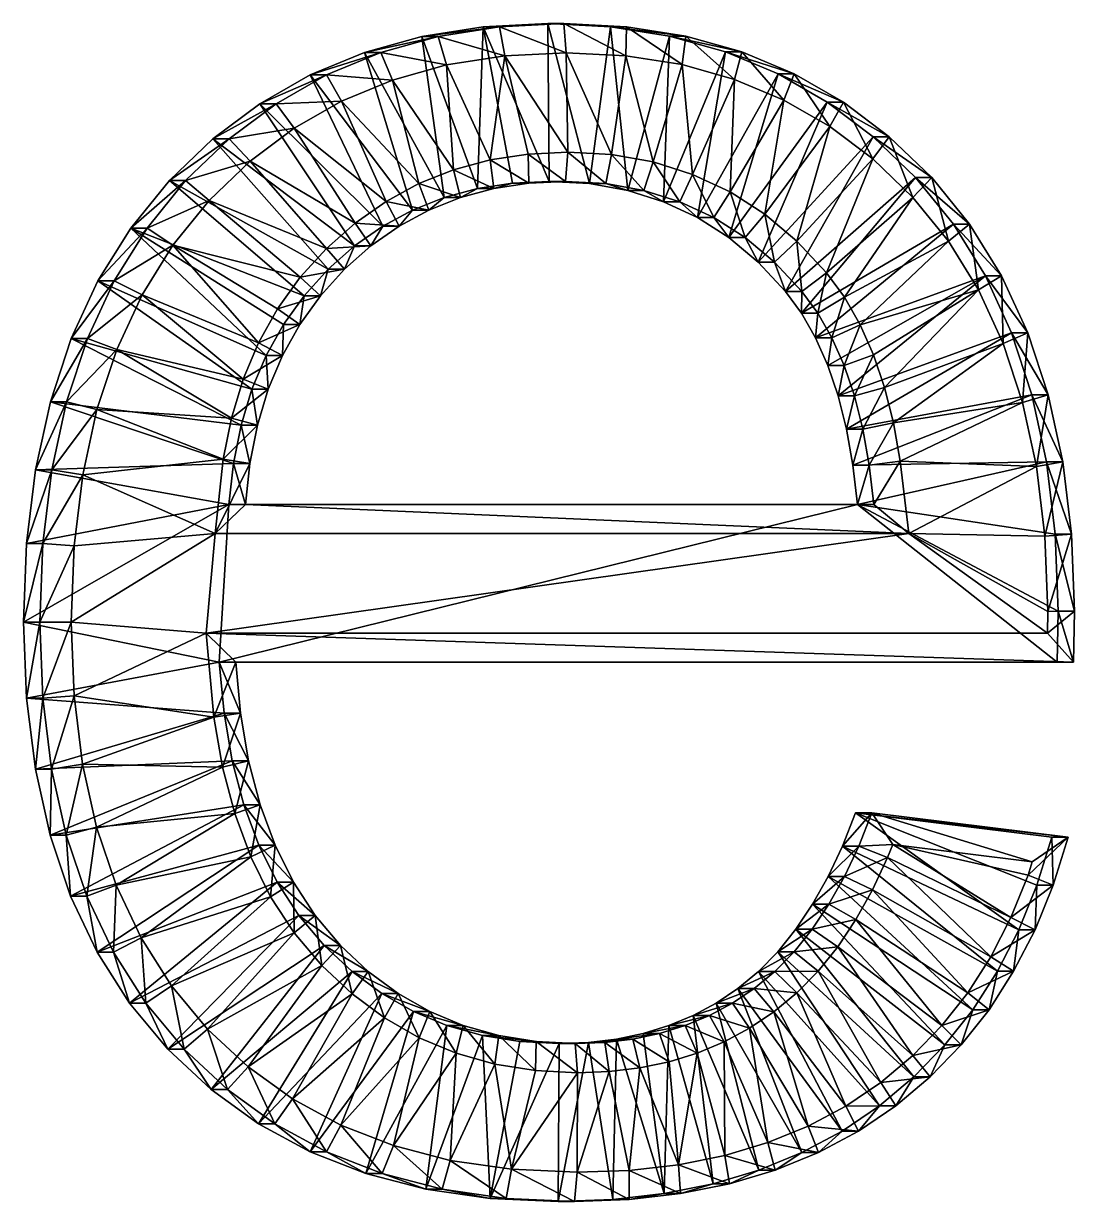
# Model space of a CAD drawing. Header units: metres. Extents: x -136 to 55, y -57 to 41.
# Drawn here: x -74.89 to -65.44, y -12.21 to -1.62 of the extents above; entities that cross this region are included whole.
import ezdxf

# ---------------------------------------------------------------- set-up
doc = ezdxf.new("R2010")
doc.units = ezdxf.units.M
doc.layers.get('0').update_dxf_attribs({"true_color": 0x57e057})

msp = doc.modelspace()

# ---------------------------------------------------------------- meshes
at = {"color": 74, "true_color": 0x58b11a}
mesh = msp.add_polyface(dxfattribs=at)
corners = [(-70.18, -1.616, -0.006), (-70.762, -1.645, 0.05), (-70.034, -1.616, 1.515), (-70.615, -1.645, 1.571), (-71.311, -1.732, 0.103), (-71.165, -1.732, 1.624), (-71.829, -1.876, 0.153), (-71.395, -3.294, 0.111), (-71.249, -3.294, 1.632), (-71.517, -3.439, 1.658), (-71.112, -3.181, 0.084), (-70.965, -3.181, 1.605), (-70.812, -3.1, 0.055), (-70.666, -3.1, 1.576), (-70.498, -3.052, 0.025), (-70.351, -3.052, 1.546), (-70.168, -3.036, -0.007), (-70.021, -3.036, 1.514), (-70.034, -1.616, 1.515), (-70.615, -1.645, 1.571), (-71.165, -1.732, 1.624), (-71.682, -1.876, 1.674), (-71.517, -3.439, 1.658), (-71.249, -3.294, 1.632), (-70.965, -3.181, 1.605), (-70.666, -3.1, 1.576), (-70.351, -3.052, 1.546), (-70.021, -3.036, 1.514), (-70.013, -1.879, 1.733), (-70.567, -1.906, 1.786), (-71.089, -1.988, 1.836), (-71.682, -1.876, 1.674), (-71.338, -3.056, 1.86), (-71.633, -3.215, 1.889), (-71.026, -2.932, 1.83), (-70.699, -2.843, 1.799), (-70.357, -2.791, 1.766), (-70, -2.773, 1.732), (-71.577, -2.124, 1.883), (-69.805, -3.056, -0.042)]
mesh.append_faces([[corners[k] for k in face] for face in [(16, 0, 39), (14, 1, 16), (12, 1, 14), (10, 4, 12), (7, 6, 10)]], dxfattribs={"vtx0": -1, "vtx1": -1, "color": 74})
mesh.append_faces([[corners[k] for k in face] for face in [(37, 28, 29), (35, 29, 30), (34, 30, 38), (16, 1, 0), (12, 4, 1), (10, 6, 4)]], dxfattribs={"vtx0": -1, "vtx2": -1, "color": 74})
mesh.append_faces([[corners[k] for k in face] for face in [(0, 1, 2), (1, 4, 3), (4, 6, 5), (7, 10, 8), (10, 12, 11), (12, 14, 13), (14, 16, 15), (2, 3, 18), (3, 5, 19), (5, 21, 20), (9, 8, 22), (8, 11, 23), (11, 13, 24), (13, 15, 25), (15, 17, 26), (18, 19, 28), (19, 20, 29), (20, 31, 30), (23, 24, 32), (24, 25, 34), (25, 26, 35), (26, 27, 36)]], dxfattribs={"vtx1": -1, "color": 74})
mesh.append_faces([[corners[k] for k in face] for face in [(36, 37, 29), (35, 36, 29), (34, 35, 30), (32, 34, 38)]], dxfattribs={"vtx1": -1, "vtx2": -1, "color": 74})
mesh.append_faces([[corners[k] for k in face] for face in [(1, 3, 2), (4, 5, 3), (7, 8, 9), (10, 11, 8), (12, 13, 11), (14, 15, 13), (16, 17, 15), (3, 19, 18), (5, 20, 19), (8, 23, 22), (11, 24, 23), (13, 25, 24), (15, 26, 25), (17, 27, 26), (19, 29, 28), (20, 30, 29), (23, 32, 33), (24, 34, 32), (25, 35, 34), (26, 36, 35), (27, 37, 36)]], dxfattribs={"vtx2": -1, "color": 74})
mesh = msp.add_polyface(dxfattribs=at)
corners = [(-68.581, -1.871, -0.16), (-69.084, -1.73, -0.111), (-68.435, -1.871, 1.362), (-68.938, -1.73, 1.41), (-69.617, -1.645, -0.06), (-69.471, -1.645, 1.461), (-70.18, -1.616, -0.006), (-70.034, -1.616, 1.515), (-70.168, -3.036, -0.007), (-69.805, -3.056, -0.042), (-70.021, -3.036, 1.514), (-69.658, -3.056, 1.479), (-69.461, -3.117, -0.075), (-69.315, -3.117, 1.446), (-69.138, -3.218, -0.106), (-68.992, -3.218, 1.415), (-68.834, -3.359, -0.136), (-68.688, -3.359, 1.386), (-68.551, -3.541, -0.163), (-68.404, -3.541, 1.359), (-68.435, -1.871, 1.362), (-68.938, -1.73, 1.41), (-69.471, -1.645, 1.461), (-70.034, -1.616, 1.515), (-70.021, -3.036, 1.514), (-69.658, -3.056, 1.479), (-69.315, -3.117, 1.446), (-68.992, -3.218, 1.415), (-68.688, -3.359, 1.386), (-68.5, -2.119, 1.587), (-68.972, -1.986, 1.633), (-69.477, -1.906, 1.681), (-70.013, -1.879, 1.733), (-70, -2.773, 1.732), (-69.607, -2.795, 1.694), (-69.233, -2.861, 1.658), (-68.877, -2.973, 1.623), (-68.541, -3.129, 1.591)]
mesh.append_faces([[corners[k] for k in face] for face in [(14, 0, 16), (12, 1, 14), (9, 4, 12)]], dxfattribs={"vtx0": -1, "vtx1": -1, "color": 74})
mesh.append_faces([[corners[k] for k in face] for face in [(36, 29, 30), (35, 30, 31), (34, 31, 32), (14, 1, 0), (12, 4, 1), (9, 6, 4)]], dxfattribs={"vtx0": -1, "vtx2": -1, "color": 74})
mesh.append_faces([[corners[k] for k in face] for face in [(0, 1, 2), (1, 4, 3), (4, 6, 5), (8, 9, 10), (9, 12, 11), (12, 14, 13), (14, 16, 15), (16, 18, 17), (2, 3, 20), (3, 5, 21), (5, 7, 22), (10, 11, 24), (11, 13, 25), (13, 15, 26), (15, 17, 27), (17, 19, 28), (20, 21, 29), (21, 22, 30), (22, 23, 31), (24, 25, 33), (25, 26, 34), (26, 27, 35), (27, 28, 36)]], dxfattribs={"vtx1": -1, "color": 74})
mesh.append_faces([[corners[k] for k in face] for face in [(36, 37, 29), (35, 36, 30), (34, 35, 31), (33, 34, 32)]], dxfattribs={"vtx1": -1, "vtx2": -1, "color": 74})
mesh.append_faces([[corners[k] for k in face] for face in [(1, 3, 2), (4, 5, 3), (6, 7, 5), (9, 11, 10), (12, 13, 11), (14, 15, 13), (16, 17, 15), (18, 19, 17), (3, 21, 20), (5, 22, 21), (7, 23, 22), (11, 25, 24), (13, 26, 25), (15, 27, 26), (17, 28, 27), (21, 30, 29), (22, 31, 30), (23, 32, 31), (25, 34, 33), (26, 35, 34), (27, 36, 35), (28, 37, 36)]], dxfattribs={"vtx2": -1, "color": 74})
mesh = msp.add_polyface(dxfattribs=at)
corners = [(-71.829, -1.876, 0.153), (-71.682, -1.876, 1.674), (-71.165, -1.732, 1.624), (-72.315, -2.078, 0.2), (-72.168, -2.078, 1.721), (-72.769, -2.337, 0.243), (-72.623, -2.337, 1.765), (-73.191, -2.654, 0.284), (-73.045, -2.654, 1.805), (-73.582, -3.028, 0.322), (-73.436, -3.028, 1.843), (-73.93, -3.455, 0.355), (-73.783, -3.455, 1.877), (-71.917, -3.616, 0.161), (-71.664, -3.439, 0.137), (-71.77, -3.616, 1.683), (-71.517, -3.439, 1.658), (-71.395, -3.294, 0.111), (-71.682, -1.876, 1.674), (-71.165, -1.732, 1.624), (-72.168, -2.078, 1.721), (-72.623, -2.337, 1.765), (-73.045, -2.654, 1.805), (-73.436, -3.028, 1.843), (-73.783, -3.455, 1.877), (-71.77, -3.616, 1.683), (-71.517, -3.439, 1.658), (-71.577, -2.124, 1.883), (-71.089, -1.988, 1.836), (-72.033, -2.313, 1.927), (-72.459, -2.557, 1.968), (-72.855, -2.854, 2.007), (-73.223, -3.207, 2.042), (-73.55, -3.608, 2.073), (-71.911, -3.41, 1.916), (-72.17, -3.639, 1.941), (-71.633, -3.215, 1.889), (-71.249, -3.294, 1.632), (-71.338, -3.056, 1.86), (-72.405, -3.897, 1.963), (-72.155, -3.826, 0.184), (-72.37, -4.063, 0.205)]
mesh.append_faces([[corners[k] for k in face] for face in [(14, 3, 17), (13, 5, 14), (40, 7, 13)]], dxfattribs={"vtx0": -1, "vtx1": -1, "color": 74})
mesh.append_faces([[corners[k] for k in face] for face in [(38, 27, 29), (36, 29, 30), (34, 30, 31), (35, 31, 32), (39, 32, 33), (17, 3, 0), (14, 5, 3), (13, 7, 5), (40, 9, 7), (41, 11, 9)]], dxfattribs={"vtx0": -1, "vtx2": -1, "color": 74})
mesh.append_faces([[corners[k] for k in face] for face in [(0, 3, 1), (3, 5, 4), (5, 7, 6), (7, 9, 8), (9, 11, 10), (13, 14, 15), (14, 17, 16), (1, 4, 18), (4, 6, 20), (6, 8, 21), (8, 10, 22), (10, 12, 23), (15, 16, 25), (18, 20, 27), (20, 21, 29), (21, 22, 30), (22, 23, 31), (23, 24, 32), (25, 26, 34), (26, 37, 36)]], dxfattribs={"vtx1": -1, "color": 74})
mesh.append_faces([[corners[k] for k in face] for face in [(36, 38, 29), (34, 36, 30), (35, 34, 31)]], dxfattribs={"vtx1": -1, "vtx2": -1, "color": 74})
mesh.append_faces([[corners[k] for k in face] for face in [(0, 1, 2), (3, 4, 1), (5, 6, 4), (7, 8, 6), (9, 10, 8), (11, 12, 10), (14, 16, 15), (1, 18, 19), (4, 20, 18), (6, 21, 20), (8, 22, 21), (10, 23, 22), (12, 24, 23), (16, 26, 25), (18, 27, 28), (20, 29, 27), (21, 30, 29), (22, 31, 30), (23, 32, 31), (24, 33, 32), (25, 34, 35), (26, 36, 34)]], dxfattribs={"vtx2": -1, "color": 74})
mesh = msp.add_polyface(dxfattribs=at)
corners = [(-66.533, -3.421, -0.357), (-66.387, -3.421, 1.164), (-66.099, -3.886, 1.137), (-66.873, -3.002, -0.324), (-66.727, -3.002, 1.197), (-67.255, -2.634, -0.288), (-67.109, -2.634, 1.234), (-67.667, -2.323, -0.248), (-67.52, -2.323, 1.273), (-68.109, -2.069, -0.205), (-67.963, -2.069, 1.316), (-68.581, -1.871, -0.16), (-68.435, -1.871, 1.362), (-68.551, -3.541, -0.163), (-68.287, -3.763, -0.188), (-68.404, -3.541, 1.359), (-68.14, -3.763, 1.333), (-66.387, -3.421, 1.164), (-66.099, -3.886, 1.137), (-66.727, -3.002, 1.197), (-67.109, -2.634, 1.234), (-67.52, -2.323, 1.273), (-67.963, -2.069, 1.316), (-68.435, -1.871, 1.362), (-68.404, -3.541, 1.359), (-68.688, -3.359, 1.386), (-68.14, -3.763, 1.333), (-66.578, -3.574, 1.402), (-66.308, -4.011, 1.376), (-66.898, -3.18, 1.433), (-67.257, -2.834, 1.467), (-67.643, -2.543, 1.505), (-68.057, -2.304, 1.545), (-68.5, -2.119, 1.587), (-68.541, -3.129, 1.591), (-68.229, -3.329, 1.561), (-67.94, -3.573, 1.533), (-67.513, -4.077, 1.492), (-67.674, -3.858, 1.508), (-67.899, -4.221, -0.226), (-68.043, -4.026, -0.212), (-68.834, -3.359, -0.136)]
mesh.append_faces([[corners[k] for k in face] for face in [(14, 5, 40), (13, 7, 14), (41, 9, 13)]], dxfattribs={"vtx0": -1, "vtx1": -1, "color": 74})
mesh.append_faces([[corners[k] for k in face] for face in [(37, 27, 29), (38, 29, 30), (36, 30, 31), (35, 31, 32), (34, 32, 33), (39, 3, 0), (40, 5, 3), (14, 7, 5), (13, 9, 7), (41, 11, 9)]], dxfattribs={"vtx0": -1, "vtx2": -1, "color": 74})
mesh.append_faces([[corners[k] for k in face] for face in [(0, 3, 1), (3, 5, 4), (5, 7, 6), (7, 9, 8), (9, 11, 10), (13, 14, 15), (1, 4, 17), (4, 6, 19), (6, 8, 20), (8, 10, 21), (10, 12, 22), (15, 16, 24), (17, 19, 27), (19, 20, 29), (20, 21, 30), (21, 22, 31), (22, 23, 32), (25, 24, 34), (24, 26, 35)]], dxfattribs={"vtx1": -1, "color": 74})
mesh.append_faces([[corners[k] for k in face] for face in [(36, 38, 30), (35, 36, 31), (34, 35, 32)]], dxfattribs={"vtx1": -1, "vtx2": -1, "color": 74})
mesh.append_faces([[corners[k] for k in face] for face in [(0, 1, 2), (3, 4, 1), (5, 6, 4), (7, 8, 6), (9, 10, 8), (11, 12, 10), (14, 16, 15), (1, 17, 18), (4, 19, 17), (6, 20, 19), (8, 21, 20), (10, 22, 21), (12, 23, 22), (15, 24, 25), (16, 26, 24), (17, 27, 28), (19, 29, 27), (20, 30, 29), (21, 31, 30), (22, 32, 31), (23, 33, 32), (24, 35, 34), (26, 36, 35)]], dxfattribs={"vtx2": -1, "color": 74})
mesh = msp.add_polyface(dxfattribs=at)
corners = [(-73.007, -5.573, 0.266), (-72.938, -5.227, 0.26), (-72.86, -5.573, 1.788), (-72.791, -5.227, 1.781), (-72.84, -4.903, 0.25), (-72.694, -4.903, 1.772), (-72.713, -4.601, 0.238), (-72.566, -4.601, 1.759), (-72.556, -4.321, 0.223), (-72.41, -4.321, 1.744), (-72.37, -4.063, 0.205), (-72.224, -4.063, 1.726), (-72.155, -3.826, 0.184), (-72.008, -3.826, 1.706), (-71.917, -3.616, 0.161), (-71.77, -3.616, 1.683), (-73.046, -5.94, 0.27), (-72.899, -5.94, 1.791), (-67.248, -5.94, 1.247), (-72.86, -5.573, 1.788), (-72.791, -5.227, 1.781), (-72.694, -4.903, 1.772), (-72.566, -4.601, 1.759), (-72.41, -4.321, 1.744), (-72.224, -4.063, 1.726), (-72.008, -3.826, 1.706), (-71.77, -3.616, 1.683), (-72.899, -5.94, 1.791), (-67.248, -5.94, 1.247), (-73.097, -5.533, 2.03), (-73.024, -5.163, 2.023), (-72.918, -4.814, 2.013), (-72.78, -4.486, 1.999), (-72.609, -4.18, 1.983), (-72.405, -3.897, 1.963), (-72.17, -3.639, 1.941), (-73.169, -6.202, 2.037), (-66.934, -6.202, 1.436), (-73.251, -7.097, 2.045), (-73.223, -3.207, 2.042), (-73.55, -3.608, 2.073), (-73.133, -7.359, 0.278), (-67.395, -5.94, -0.274), (-73.582, -3.028, 0.322), (-73.93, -3.455, 0.355)]
mesh.append_faces([[corners[k] for k in face] for face in [(33, 40, 32), (10, 43, 12), (8, 44, 10)]], dxfattribs={"vtx0": -1, "vtx1": -1, "color": 74})
mesh.append_faces([[corners[k] for k in face] for face in [(38, 37, 36), (41, 16, 42)]], dxfattribs={"vtx0": -1, "vtx2": -1, "color": 74})
mesh.append_faces([[corners[k] for k in face] for face in [(0, 1, 2), (1, 4, 3), (4, 6, 5), (6, 8, 7), (8, 10, 9), (10, 12, 11), (12, 14, 13), (16, 0, 17), (2, 3, 19), (3, 5, 20), (5, 7, 21), (7, 9, 22), (9, 11, 23), (11, 13, 24), (13, 15, 25), (17, 2, 27), (19, 20, 29), (20, 21, 30), (21, 22, 31), (22, 23, 32), (23, 24, 33), (24, 25, 34), (25, 26, 35), (27, 19, 36)]], dxfattribs={"vtx1": -1, "color": 74})
mesh.append_faces([[corners[k] for k in face] for face in [(34, 35, 39), (33, 34, 40), (8, 6, 44)]], dxfattribs={"vtx1": -1, "vtx2": -1, "color": 74})
mesh.append_faces([[corners[k] for k in face] for face in [(1, 3, 2), (4, 5, 3), (6, 7, 5), (8, 9, 7), (10, 11, 9), (12, 13, 11), (14, 15, 13), (16, 17, 18), (0, 2, 17), (3, 20, 19), (5, 21, 20), (7, 22, 21), (9, 23, 22), (11, 24, 23), (13, 25, 24), (15, 26, 25), (17, 27, 28), (2, 19, 27), (20, 30, 29), (21, 31, 30), (22, 32, 31), (23, 33, 32), (24, 34, 33), (25, 35, 34), (27, 36, 37), (19, 29, 36)]], dxfattribs={"vtx2": -1, "color": 74})
mesh = msp.add_polyface(dxfattribs=at)
corners = [(-68.287, -3.763, -0.188), (-68.043, -4.026, -0.212), (-68.14, -3.763, 1.333), (-67.896, -4.026, 1.31), (-67.899, -4.221, -0.226), (-67.752, -4.221, 1.296), (-67.772, -4.443, -0.238), (-67.626, -4.443, 1.284), (-67.662, -4.69, -0.248), (-67.516, -4.69, 1.273), (-67.57, -4.963, -0.257), (-67.423, -4.963, 1.264), (-67.494, -5.263, -0.265), (-67.348, -5.263, 1.257), (-67.436, -5.588, -0.27), (-67.289, -5.588, 1.251), (-67.395, -5.94, -0.274), (-67.248, -5.94, 1.247), (-73.046, -5.94, 0.27), (-68.14, -3.763, 1.333), (-67.896, -4.026, 1.31), (-67.752, -4.221, 1.296), (-67.626, -4.443, 1.284), (-67.516, -4.69, 1.273), (-67.423, -4.963, 1.264), (-67.348, -5.263, 1.257), (-67.289, -5.588, 1.251), (-67.248, -5.94, 1.247), (-72.899, -5.94, 1.791), (-67.94, -3.573, 1.533), (-67.674, -3.858, 1.508), (-67.513, -4.077, 1.492), (-67.372, -4.324, 1.479), (-67.252, -4.594, 1.467), (-67.152, -4.889, 1.457), (-67.072, -5.207, 1.45), (-67.01, -5.55, 1.444), (-72.899, -5.94, 1.791), (-66.934, -6.202, 1.436), (-73.251, -7.097, 2.045), (-65.688, -7.097, 1.316), (-66.578, -3.574, 1.402), (-66.898, -3.18, 1.433), (-65.6, -7.359, -0.447), (-73.133, -7.359, 0.278), (-66.245, -3.886, -0.385), (-66.533, -3.421, -0.357), (-66.873, -3.002, -0.324)]
mesh.append_faces([[corners[k] for k in face] for face in [(8, 45, 10), (6, 45, 8), (4, 46, 6), (1, 47, 4)]], dxfattribs={"vtx0": -1, "vtx1": -1, "color": 74})
mesh.append_faces([[corners[k] for k in face] for face in [(38, 39, 40), (16, 43, 44)]], dxfattribs={"vtx0": -1, "vtx2": -1, "color": 74})
mesh.append_faces([[corners[k] for k in face] for face in [(0, 1, 2), (1, 4, 3), (4, 6, 5), (6, 8, 7), (8, 10, 9), (10, 12, 11), (12, 14, 13), (14, 16, 15), (16, 18, 17), (2, 3, 19), (3, 5, 20), (5, 7, 21), (7, 9, 22), (9, 11, 23), (11, 13, 24), (13, 15, 25), (15, 17, 26), (17, 28, 27), (19, 20, 29), (20, 21, 30), (21, 22, 31), (22, 23, 32), (23, 24, 33), (24, 25, 34), (25, 26, 35), (26, 27, 36), (27, 37, 38)]], dxfattribs={"vtx1": -1, "color": 74})
mesh.append_faces([[corners[k] for k in face] for face in [(31, 32, 41), (30, 31, 42)]], dxfattribs={"vtx1": -1, "vtx2": -1, "color": 74})
mesh.append_faces([[corners[k] for k in face] for face in [(1, 3, 2), (4, 5, 3), (6, 7, 5), (8, 9, 7), (10, 11, 9), (12, 13, 11), (14, 15, 13), (16, 17, 15), (3, 20, 19), (5, 21, 20), (7, 22, 21), (9, 23, 22), (11, 24, 23), (13, 25, 24), (15, 26, 25), (17, 27, 26), (20, 30, 29), (21, 31, 30), (22, 32, 31), (23, 33, 32), (24, 34, 33), (25, 35, 34), (26, 36, 35)]], dxfattribs={"vtx2": -1, "color": 74})
mesh = msp.add_polyface(dxfattribs=at)
corners = [(-73.93, -3.455, 0.355), (-74.224, -3.929, 0.383), (-73.783, -3.455, 1.877), (-74.078, -3.929, 1.905), (-74.465, -4.449, 0.407), (-74.319, -4.449, 1.928), (-74.652, -5.016, 0.425), (-74.506, -5.016, 1.946), (-74.786, -5.63, 0.438), (-74.64, -5.63, 1.959), (-74.866, -6.29, 0.445), (-74.72, -6.29, 1.967), (-74.893, -6.998, 0.448), (-74.747, -6.998, 1.969), (-73.783, -3.455, 1.877), (-74.078, -3.929, 1.905), (-74.319, -4.449, 1.928), (-74.506, -5.016, 1.946), (-74.64, -5.63, 1.959), (-74.72, -6.29, 1.967), (-74.747, -6.998, 1.969), (-73.55, -3.608, 2.073), (-73.827, -4.054, 2.1), (-74.055, -4.546, 2.122), (-74.233, -5.086, 2.139), (-74.361, -5.674, 2.152), (-74.439, -6.311, 2.159), (-74.465, -6.997, 2.162), (-73.251, -7.097, 2.045), (-73.169, -6.202, 2.037), (-73.097, -5.533, 2.03), (-73.024, -5.163, 2.023), (-72.918, -4.814, 2.013), (-72.78, -4.486, 1.999), (-73.046, -5.94, 0.27), (-73.133, -7.359, 0.278), (-73.007, -5.573, 0.266), (-72.938, -5.227, 0.26), (-72.84, -4.903, 0.25), (-72.713, -4.601, 0.238)]
mesh.append_faces([[corners[k] for k in face] for face in [(10, 34, 12), (8, 34, 10), (6, 36, 8), (4, 37, 6), (1, 38, 4), (0, 39, 1)]], dxfattribs={"vtx0": -1, "vtx1": -1, "color": 74})
mesh.append_faces([[corners[k] for k in face] for face in [(27, 28, 29), (12, 34, 35)]], dxfattribs={"vtx0": -1, "vtx1": -1, "vtx2": -1, "color": 74})
mesh.append_faces([[corners[k] for k in face] for face in [(25, 29, 30), (24, 30, 31), (23, 31, 32), (22, 32, 33), (8, 36, 34), (6, 37, 36), (4, 38, 37), (1, 39, 38)]], dxfattribs={"vtx0": -1, "vtx2": -1, "color": 74})
mesh.append_faces([[corners[k] for k in face] for face in [(0, 1, 2), (1, 4, 3), (4, 6, 5), (6, 8, 7), (8, 10, 9), (10, 12, 11), (2, 3, 14), (3, 5, 15), (5, 7, 16), (7, 9, 17), (9, 11, 18), (11, 13, 19), (14, 15, 21), (15, 16, 22), (16, 17, 23), (17, 18, 24), (18, 19, 25), (19, 20, 26)]], dxfattribs={"vtx1": -1, "color": 74})
mesh.append_faces([[corners[k] for k in face] for face in [(26, 27, 29), (25, 26, 29), (24, 25, 30), (23, 24, 31), (22, 23, 32), (21, 22, 33)]], dxfattribs={"vtx1": -1, "vtx2": -1, "color": 74})
mesh.append_faces([[corners[k] for k in face] for face in [(1, 3, 2), (4, 5, 3), (6, 7, 5), (8, 9, 7), (10, 11, 9), (12, 13, 11), (3, 15, 14), (5, 16, 15), (7, 17, 16), (9, 18, 17), (11, 19, 18), (13, 20, 19), (15, 22, 21), (16, 23, 22), (17, 24, 23), (18, 25, 24), (19, 26, 25), (20, 27, 26)]], dxfattribs={"vtx2": -1, "color": 74})
mesh = msp.add_polyface(dxfattribs=at)
corners = [(-65.591, -6.901, -0.448), (-65.617, -6.206, -0.445), (-65.444, -6.901, 1.074), (-65.47, -6.206, 1.076), (-65.695, -5.557, -0.438), (-65.549, -5.557, 1.084), (-65.826, -4.954, -0.425), (-65.68, -4.954, 1.096), (-66.01, -4.397, -0.408), (-65.863, -4.397, 1.114), (-66.245, -3.886, -0.385), (-66.099, -3.886, 1.137), (-66.533, -3.421, -0.357), (-65.444, -6.901, 1.074), (-65.454, -7.359, 1.074), (-65.47, -6.206, 1.076), (-65.549, -5.557, 1.084), (-65.68, -4.954, 1.096), (-65.863, -4.397, 1.114), (-66.099, -3.886, 1.137), (-66.387, -3.421, 1.164), (-65.684, -6.903, 1.316), (-65.688, -7.097, 1.316), (-65.71, -6.226, 1.318), (-65.785, -5.6, 1.326), (-65.911, -5.023, 1.338), (-66.085, -4.493, 1.355), (-66.308, -4.011, 1.376), (-66.387, -3.421, 1.164), (-67.248, -5.94, 1.247), (-66.934, -6.202, 1.436), (-67.01, -5.55, 1.444), (-67.072, -5.207, 1.45), (-67.152, -4.889, 1.457), (-67.252, -4.594, 1.467), (-67.372, -4.324, 1.479), (-66.578, -3.574, 1.402), (-67.395, -5.94, -0.274), (-65.6, -7.359, -0.447), (-67.436, -5.588, -0.27), (-67.494, -5.263, -0.265), (-67.57, -4.963, -0.257), (-67.772, -4.443, -0.238)]
mesh.append_faces([[corners[k] for k in face] for face in [(39, 4, 37), (40, 6, 39), (41, 8, 40)]], dxfattribs={"vtx0": -1, "vtx1": -1, "color": 74})
mesh.append_faces([[corners[k] for k in face] for face in [(30, 22, 21), (30, 21, 23), (30, 23, 24), (31, 24, 25), (32, 25, 26), (33, 26, 27), (35, 27, 36), (37, 0, 38), (37, 1, 0), (37, 4, 1), (39, 6, 4), (40, 8, 6), (41, 10, 8), (42, 12, 10)]], dxfattribs={"vtx0": -1, "vtx2": -1, "color": 74})
mesh.append_faces([[corners[k] for k in face] for face in [(0, 1, 2), (1, 4, 3), (4, 6, 5), (6, 8, 7), (8, 10, 9), (10, 12, 11), (2, 3, 13), (3, 5, 15), (5, 7, 16), (7, 9, 17), (9, 11, 18), (11, 20, 19), (13, 15, 21), (15, 16, 23), (16, 17, 24), (17, 18, 25), (18, 19, 26), (19, 28, 27)]], dxfattribs={"vtx1": -1, "color": 74})
mesh.append_faces([[corners[k] for k in face] for face in [(31, 30, 24), (32, 31, 25), (33, 32, 26), (34, 33, 27), (35, 34, 27)]], dxfattribs={"vtx1": -1, "vtx2": -1, "color": 74})
mesh.append_faces([[corners[k] for k in face] for face in [(1, 3, 2), (4, 5, 3), (6, 7, 5), (8, 9, 7), (10, 11, 9), (2, 13, 14), (3, 15, 13), (5, 16, 15), (7, 17, 16), (9, 18, 17), (11, 19, 18), (13, 21, 22), (15, 23, 21), (16, 24, 23), (17, 25, 24), (18, 26, 25), (19, 27, 26), (29, 30, 31)]], dxfattribs={"vtx2": -1, "color": 74})
mesh = msp.add_polyface(dxfattribs=at)
corners = [(-67.531, -9.011, -0.261), (-67.659, -9.285, -0.249), (-67.384, -9.011, 1.26), (-67.513, -9.285, 1.273), (-67.799, -9.534, -0.235), (-67.652, -9.534, 1.286), (-67.95, -9.76, -0.221), (-67.803, -9.76, 1.301), (-65.6, -7.359, -0.447), (-65.454, -7.359, 1.074), (-72.986, -7.359, 1.8), (-65.591, -6.901, -0.448), (-65.444, -6.901, 1.074), (-65.945, -9.764, -0.414), (-65.782, -9.362, -0.429), (-65.798, -9.764, 1.108), (-65.635, -9.362, 1.092), (-65.648, -8.931, -0.442), (-65.501, -8.931, 1.079), (-67.414, -8.713, -0.272), (-67.267, -8.713, 1.249), (-67.384, -9.011, 1.26), (-67.513, -9.285, 1.273), (-67.652, -9.534, 1.286), (-67.803, -9.76, 1.301), (-65.454, -7.359, 1.074), (-72.986, -7.359, 1.8), (-65.798, -9.764, 1.108), (-65.635, -9.362, 1.092), (-65.501, -8.931, 1.079), (-67.267, -8.713, 1.249), (-67.124, -9.115, 1.455), (-67.26, -9.405, 1.468), (-67.409, -9.672, 1.482), (-65.688, -7.097, 1.316), (-73.251, -7.097, 2.045), (-65.444, -6.901, 1.074), (-66.015, -9.654, 1.348), (-65.86, -9.273, 1.333), (-65.823, -9.153, 1.329), (-67.078, -8.998, 1.45), (-66.196, -10.006, 1.365), (-66.137, -10.137, -0.395)]
mesh.append_faces([[corners[k] for k in face] for face in [(14, 19, 17)]], dxfattribs={"vtx0": -1, "color": 74})
mesh.append_faces([[corners[k] for k in face] for face in [(13, 19, 14), (42, 0, 13)]], dxfattribs={"vtx0": -1, "vtx1": -1, "color": 74})
mesh.append_faces([[corners[k] for k in face] for face in [(37, 40, 31), (41, 31, 32), (13, 0, 19), (42, 1, 0)]], dxfattribs={"vtx0": -1, "vtx2": -1, "color": 74})
mesh.append_faces([[corners[k] for k in face] for face in [(0, 1, 2), (1, 4, 3), (4, 6, 5), (8, 11, 9), (13, 14, 15), (14, 17, 16), (17, 19, 18), (19, 0, 20), (2, 3, 21), (3, 5, 22), (5, 7, 23), (9, 12, 25), (15, 16, 27), (16, 18, 28), (18, 20, 29), (20, 2, 30), (21, 22, 31), (22, 23, 32), (23, 24, 33), (25, 36, 34), (27, 28, 37), (28, 29, 38), (29, 30, 39), (30, 21, 40)]], dxfattribs={"vtx1": -1, "color": 74})
mesh.append_faces([[corners[k] for k in face] for face in [(37, 38, 40), (41, 37, 31)]], dxfattribs={"vtx1": -1, "vtx2": -1, "color": 74})
mesh.append_faces([[corners[k] for k in face] for face in [(1, 3, 2), (4, 5, 3), (6, 7, 5), (8, 9, 10), (11, 12, 9), (14, 16, 15), (17, 18, 16), (19, 20, 18), (0, 2, 20), (3, 22, 21), (5, 23, 22), (7, 24, 23), (9, 25, 26), (16, 28, 27), (18, 29, 28), (20, 30, 29), (2, 21, 30), (22, 32, 31), (23, 33, 32), (25, 34, 35), (28, 38, 37), (29, 39, 38), (30, 40, 39), (21, 31, 40), (38, 39, 40)]], dxfattribs={"vtx2": -1, "color": 74})
mesh = msp.add_polyface(dxfattribs=at)
corners = [(-72.779, -9.004, 0.244), (-72.913, -8.641, 0.257), (-72.632, -9.004, 1.766), (-72.767, -8.641, 1.779), (-73.017, -8.245, 0.267), (-72.87, -8.245, 1.789), (-73.09, -7.818, 0.274), (-72.944, -7.818, 1.796), (-73.133, -7.359, 0.278), (-72.986, -7.359, 1.8), (-74.893, -6.998, 0.448), (-74.867, -7.681, 0.445), (-74.747, -6.998, 1.969), (-74.72, -7.681, 1.967), (-74.787, -8.319, 0.438), (-74.641, -8.319, 1.959), (-74.655, -8.913, 0.425), (-74.509, -8.913, 1.946), (-72.632, -9.004, 1.766), (-72.767, -8.641, 1.779), (-72.87, -8.245, 1.789), (-72.944, -7.818, 1.796), (-72.986, -7.359, 1.8), (-74.747, -6.998, 1.969), (-74.72, -7.681, 1.967), (-74.641, -8.319, 1.959), (-74.509, -8.913, 1.946), (-72.851, -9.109, 2.006), (-72.995, -8.72, 2.02), (-73.105, -8.301, 2.031), (-73.182, -7.853, 2.038), (-73.251, -7.097, 2.045), (-74.465, -6.997, 2.162), (-74.439, -7.66, 2.159), (-74.363, -8.274, 2.152), (-74.236, -8.842, 2.139), (-74.06, -9.363, 2.123), (-74.47, -9.462, 0.407)]
mesh.append_faces([[corners[k] for k in face] for face in [(16, 1, 37), (14, 4, 16), (11, 6, 14), (10, 8, 11)]], dxfattribs={"vtx0": -1, "vtx1": -1, "color": 74})
mesh.append_faces([[corners[k] for k in face] for face in [(36, 27, 28), (35, 28, 29), (34, 29, 30), (33, 30, 31), (37, 1, 0), (16, 4, 1), (14, 6, 4), (11, 8, 6)]], dxfattribs={"vtx0": -1, "vtx2": -1, "color": 74})
mesh.append_faces([[corners[k] for k in face] for face in [(0, 1, 2), (1, 4, 3), (4, 6, 5), (6, 8, 7), (10, 11, 12), (11, 14, 13), (14, 16, 15), (2, 3, 18), (3, 5, 19), (5, 7, 20), (7, 9, 21), (12, 13, 23), (13, 15, 24), (15, 17, 25), (18, 19, 27), (19, 20, 28), (20, 21, 29), (21, 22, 30), (23, 24, 32), (24, 25, 33), (25, 26, 34)]], dxfattribs={"vtx1": -1, "color": 74})
mesh.append_faces([[corners[k] for k in face] for face in [(35, 36, 28), (34, 35, 29), (33, 34, 30), (32, 33, 31)]], dxfattribs={"vtx1": -1, "vtx2": -1, "color": 74})
mesh.append_faces([[corners[k] for k in face] for face in [(1, 3, 2), (4, 5, 3), (6, 7, 5), (8, 9, 7), (11, 13, 12), (14, 15, 13), (16, 17, 15), (3, 19, 18), (5, 20, 19), (7, 21, 20), (9, 22, 21), (13, 24, 23), (15, 25, 24), (17, 26, 25), (19, 28, 27), (20, 29, 28), (21, 30, 29), (22, 31, 30), (24, 33, 32), (25, 34, 33), (26, 35, 34)]], dxfattribs={"vtx2": -1, "color": 74})
mesh = msp.add_polyface(dxfattribs=at)
corners = [(-69.815, -10.777, -0.041), (-70.078, -10.787, -0.016), (-69.668, -10.777, 1.48), (-70.431, -10.769, 0.018), (-69.932, -10.787, 1.506), (-70.285, -10.769, 1.54), (-70.767, -10.715, 0.051), (-70.621, -10.715, 1.572), (-71.086, -10.625, 0.081), (-70.94, -10.625, 1.603), (-71.388, -10.499, 0.11), (-71.241, -10.499, 1.632), (-71.673, -10.337, 0.138), (-71.526, -10.337, 1.659), (-71.94, -10.138, 0.164), (-71.794, -10.138, 1.685), (-72.191, -9.904, 0.188), (-72.044, -9.904, 1.709), (-72.417, -9.636, 0.209), (-72.271, -9.636, 1.731), (-72.613, -9.336, 0.228), (-72.467, -9.336, 1.75), (-73.133, -7.359, 0.278), (-65.6, -7.359, -0.447), (-72.986, -7.359, 1.8), (-69.932, -10.787, 1.506), (-69.668, -10.777, 1.48), (-70.285, -10.769, 1.54), (-70.621, -10.715, 1.572), (-70.94, -10.625, 1.603), (-71.241, -10.499, 1.632), (-71.526, -10.337, 1.659), (-71.794, -10.138, 1.685), (-72.044, -9.904, 1.709), (-72.271, -9.636, 1.731), (-72.467, -9.336, 1.75), (-72.632, -9.004, 1.766), (-65.454, -7.359, 1.074), (-72.986, -7.359, 1.8), (-70.656, -10.972, 1.795), (-71.004, -10.873, 1.828), (-71.335, -10.735, 1.86), (-71.647, -10.557, 1.89), (-71.939, -10.34, 1.918), (-72.212, -10.085, 1.945), (-72.459, -9.793, 1.968), (-65.454, -7.359, 1.074), (-73.251, -7.097, 2.045), (-72.474, -11.285, 1.97), (-72.874, -10.997, 2.008), (-72.78, -11.508, 0.244), (-73.207, -11.201, 0.285)]
mesh.append_faces([[corners[k] for k in face] for face in [(48, 42, 43), (49, 43, 44), (50, 14, 12), (51, 16, 14)]], dxfattribs={"vtx0": -1, "vtx2": -1, "color": 74})
mesh.append_faces([[corners[k] for k in face] for face in [(0, 1, 2), (1, 3, 4), (3, 6, 5), (6, 8, 7), (8, 10, 9), (10, 12, 11), (12, 14, 13), (14, 16, 15), (16, 18, 17), (18, 20, 19), (22, 23, 24), (4, 5, 25), (5, 7, 27), (7, 9, 28), (9, 11, 29), (11, 13, 30), (13, 15, 31), (15, 17, 32), (17, 19, 33), (19, 21, 34), (21, 36, 35), (24, 37, 38), (28, 29, 39), (29, 30, 40), (30, 31, 41), (31, 32, 42), (32, 33, 43), (33, 34, 44), (34, 35, 45), (38, 46, 47)]], dxfattribs={"vtx1": -1, "color": 74})
mesh.append_faces([[corners[k] for k in face] for face in [(3, 5, 4), (6, 7, 5), (8, 9, 7), (10, 11, 9), (12, 13, 11), (14, 15, 13), (16, 17, 15), (18, 19, 17), (20, 21, 19), (4, 25, 26), (5, 27, 25), (7, 28, 27), (9, 29, 28), (11, 30, 29), (13, 31, 30), (15, 32, 31), (17, 33, 32), (19, 34, 33), (21, 35, 34), (30, 41, 40), (31, 42, 41), (32, 43, 42), (33, 44, 43), (34, 45, 44)]], dxfattribs={"vtx2": -1, "color": 74})
mesh = msp.add_polyface(dxfattribs=at)
corners = [(-72.613, -9.336, 0.228), (-72.779, -9.004, 0.244), (-72.467, -9.336, 1.75), (-72.632, -9.004, 1.766), (-74.655, -8.913, 0.425), (-74.47, -9.462, 0.407), (-74.509, -8.913, 1.946), (-74.323, -9.462, 1.929), (-74.232, -9.965, 0.384), (-74.085, -9.965, 1.906), (-73.94, -10.424, 0.356), (-73.794, -10.424, 1.878), (-73.596, -10.837, 0.323), (-73.45, -10.837, 1.844), (-73.207, -11.201, 0.285), (-73.06, -11.201, 1.807), (-72.78, -11.508, 0.244), (-72.634, -11.508, 1.766), (-72.316, -11.76, 0.2), (-72.632, -9.004, 1.766), (-72.467, -9.336, 1.75), (-74.509, -8.913, 1.946), (-74.323, -9.462, 1.929), (-74.085, -9.965, 1.906), (-73.794, -10.424, 1.878), (-73.45, -10.837, 1.844), (-73.06, -11.201, 1.807), (-72.634, -11.508, 1.766), (-72.672, -9.467, 1.989), (-72.459, -9.793, 1.968), (-72.851, -9.109, 2.006), (-74.236, -8.842, 2.139), (-74.06, -9.363, 2.123), (-73.835, -9.838, 2.101), (-73.562, -10.269, 2.075), (-73.239, -10.657, 2.044), (-72.874, -10.997, 2.008), (-72.474, -11.285, 1.97), (-72.212, -10.085, 1.945), (-71.94, -10.138, 0.164), (-72.191, -9.904, 0.188), (-72.417, -9.636, 0.209)]
mesh.append_faces([[corners[k] for k in face] for face in [(14, 39, 16), (12, 40, 14), (10, 41, 12), (8, 0, 10), (5, 1, 8)]], dxfattribs={"vtx0": -1, "vtx1": -1, "color": 74})
mesh.append_faces([[corners[k] for k in face] for face in [(35, 38, 29), (34, 29, 28), (33, 28, 30), (12, 41, 40), (10, 0, 41), (8, 1, 0)]], dxfattribs={"vtx0": -1, "vtx2": -1, "color": 74})
mesh.append_faces([[corners[k] for k in face] for face in [(0, 1, 2), (4, 5, 6), (5, 8, 7), (8, 10, 9), (10, 12, 11), (12, 14, 13), (14, 16, 15), (16, 18, 17), (6, 7, 21), (7, 9, 22), (9, 11, 23), (11, 13, 24), (13, 15, 25), (15, 17, 26), (20, 19, 28), (21, 22, 31), (22, 23, 32), (23, 24, 33), (24, 25, 34), (25, 26, 35), (26, 27, 36)]], dxfattribs={"vtx1": -1, "color": 74})
mesh.append_faces([[corners[k] for k in face] for face in [(35, 36, 38), (34, 35, 29), (33, 34, 28), (32, 33, 30)]], dxfattribs={"vtx1": -1, "vtx2": -1, "color": 74})
mesh.append_faces([[corners[k] for k in face] for face in [(1, 3, 2), (5, 7, 6), (8, 9, 7), (10, 11, 9), (12, 13, 11), (14, 15, 13), (16, 17, 15), (3, 19, 20), (7, 22, 21), (9, 23, 22), (11, 24, 23), (13, 25, 24), (15, 26, 25), (17, 27, 26), (20, 28, 29), (19, 30, 28), (22, 32, 31), (23, 33, 32), (24, 34, 33), (25, 35, 34), (26, 36, 35), (27, 37, 36)]], dxfattribs={"vtx2": -1, "color": 74})
mesh = msp.add_polyface(dxfattribs=at)
corners = [(-67.95, -9.76, -0.221), (-68.112, -9.962, -0.205), (-67.803, -9.76, 1.301), (-67.965, -9.962, 1.316), (-68.285, -10.139, -0.188), (-68.139, -10.139, 1.333), (-68.47, -10.292, -0.171), (-68.324, -10.292, 1.351), (-68.666, -10.424, -0.152), (-68.52, -10.424, 1.37), (-68.873, -10.535, -0.132), (-68.727, -10.535, 1.39), (-66.358, -10.483, -0.374), (-66.137, -10.137, -0.395), (-66.212, -10.483, 1.147), (-65.991, -10.137, 1.126), (-65.945, -9.764, -0.414), (-65.798, -9.764, 1.108), (-67.803, -9.76, 1.301), (-67.965, -9.962, 1.316), (-68.139, -10.139, 1.333), (-68.324, -10.292, 1.351), (-68.52, -10.424, 1.37), (-68.727, -10.535, 1.39), (-68.945, -10.626, 1.411), (-66.212, -10.483, 1.147), (-65.991, -10.137, 1.126), (-65.798, -9.764, 1.108), (-67.572, -9.916, 1.498), (-67.409, -9.672, 1.482), (-67.75, -10.136, 1.515), (-67.941, -10.332, 1.533), (-68.147, -10.503, 1.553), (-68.365, -10.649, 1.574), (-66.403, -10.33, 1.385), (-66.637, -10.626, 1.408), (-66.196, -10.006, 1.365), (-66.015, -9.654, 1.348), (-67.26, -9.405, 1.468), (-66.898, -10.895, 1.433), (-67.186, -11.138, 1.461), (-67.659, -9.285, -0.249), (-67.799, -9.534, -0.235), (-66.609, -10.799, -0.35), (-66.888, -11.087, -0.323), (-67.197, -11.347, -0.293)]
mesh.append_faces([[corners[k] for k in face] for face in [(12, 41, 13), (43, 42, 12), (44, 0, 43)]], dxfattribs={"vtx0": -1, "vtx1": -1, "color": 74})
mesh.append_faces([[corners[k] for k in face] for face in [(34, 38, 29), (35, 29, 28), (39, 28, 30), (40, 30, 31), (12, 42, 41), (43, 0, 42), (44, 1, 0), (45, 4, 1)]], dxfattribs={"vtx0": -1, "vtx2": -1, "color": 74})
mesh.append_faces([[corners[k] for k in face] for face in [(0, 1, 2), (1, 4, 3), (4, 6, 5), (6, 8, 7), (8, 10, 9), (12, 13, 14), (13, 16, 15), (2, 3, 18), (3, 5, 19), (5, 7, 20), (7, 9, 21), (9, 11, 22), (11, 24, 23), (14, 15, 25), (15, 17, 26), (18, 19, 28), (19, 20, 30), (20, 21, 31), (21, 22, 32), (22, 23, 33), (25, 26, 34), (26, 27, 36)]], dxfattribs={"vtx1": -1, "color": 74})
mesh.append_faces([[corners[k] for k in face] for face in [(34, 36, 38), (35, 34, 29), (39, 35, 28)]], dxfattribs={"vtx1": -1, "vtx2": -1, "color": 74})
mesh.append_faces([[corners[k] for k in face] for face in [(1, 3, 2), (4, 5, 3), (6, 7, 5), (8, 9, 7), (10, 11, 9), (13, 15, 14), (16, 17, 15), (3, 19, 18), (5, 20, 19), (7, 21, 20), (9, 22, 21), (11, 23, 22), (15, 26, 25), (17, 27, 26), (18, 28, 29), (19, 30, 28), (20, 31, 30), (21, 32, 31), (22, 33, 32), (25, 34, 35), (26, 36, 34), (27, 37, 36)]], dxfattribs={"vtx2": -1, "color": 74})
mesh = msp.add_polyface(dxfattribs=at)
corners = [(-68.694, -12.049, -0.149), (-68.281, -11.926, -0.189), (-68.547, -12.049, 1.372), (-68.134, -11.926, 1.333), (-67.894, -11.768, -0.226), (-67.747, -11.768, 1.295), (-67.532, -11.575, -0.261), (-67.386, -11.575, 1.261), (-67.197, -11.347, -0.293), (-67.05, -11.347, 1.228), (-66.888, -11.087, -0.323), (-66.742, -11.087, 1.198), (-66.609, -10.799, -0.35), (-66.462, -10.799, 1.172), (-66.358, -10.483, -0.374), (-66.212, -10.483, 1.147), (-68.547, -12.049, 1.372), (-68.134, -11.926, 1.333), (-67.747, -11.768, 1.295), (-67.386, -11.575, 1.261), (-67.05, -11.347, 1.228), (-66.742, -11.087, 1.198), (-66.462, -10.799, 1.172), (-66.212, -10.483, 1.147), (-68.727, -10.535, 1.39), (-68.594, -10.772, 1.596), (-68.365, -10.649, 1.574), (-68.589, -11.794, 1.596), (-68.2, -11.678, 1.558), (-67.837, -11.53, 1.523), (-67.5, -11.35, 1.491), (-67.186, -11.138, 1.461), (-66.898, -10.895, 1.433), (-66.637, -10.626, 1.408), (-67.75, -10.136, 1.515), (-67.941, -10.332, 1.533), (-68.147, -10.503, 1.553), (-68.112, -9.962, -0.205), (-68.285, -10.139, -0.188), (-68.47, -10.292, -0.171), (-68.666, -10.424, -0.152), (-68.873, -10.535, -0.132)]
mesh.append_faces([[corners[k] for k in face] for face in [(8, 37, 10), (6, 38, 8), (4, 39, 6), (1, 40, 4), (0, 41, 1)]], dxfattribs={"vtx0": -1, "vtx1": -1, "color": 74})
mesh.append_faces([[corners[k] for k in face] for face in [(30, 35, 36), (29, 36, 26), (28, 26, 25), (6, 39, 38), (4, 40, 39), (1, 41, 40)]], dxfattribs={"vtx0": -1, "vtx2": -1, "color": 74})
mesh.append_faces([[corners[k] for k in face] for face in [(0, 1, 2), (1, 4, 3), (4, 6, 5), (6, 8, 7), (8, 10, 9), (10, 12, 11), (12, 14, 13), (2, 3, 16), (3, 5, 17), (5, 7, 18), (7, 9, 19), (9, 11, 20), (11, 13, 21), (13, 15, 22), (16, 17, 27), (17, 18, 28), (18, 19, 29), (19, 20, 30), (20, 21, 31), (21, 22, 32), (22, 23, 33)]], dxfattribs={"vtx1": -1, "color": 74})
mesh.append_faces([[corners[k] for k in face] for face in [(31, 32, 34), (30, 31, 35), (29, 30, 36), (28, 29, 26), (27, 28, 25)]], dxfattribs={"vtx1": -1, "vtx2": -1, "color": 74})
mesh.append_faces([[corners[k] for k in face] for face in [(1, 3, 2), (4, 5, 3), (6, 7, 5), (8, 9, 7), (10, 11, 9), (12, 13, 11), (14, 15, 13), (3, 17, 16), (5, 18, 17), (7, 19, 18), (9, 20, 19), (11, 21, 20), (13, 22, 21), (15, 23, 22), (24, 25, 26), (17, 28, 27), (18, 29, 28), (19, 30, 29), (20, 31, 30), (21, 32, 31), (22, 33, 32)]], dxfattribs={"vtx2": -1, "color": 74})
mesh = msp.add_polyface(dxfattribs=at)
corners = [(-70.078, -10.787, -0.016), (-69.932, -10.787, 1.506), (-69.668, -10.777, 1.48), (-72.316, -11.76, 0.2), (-72.17, -11.76, 1.721), (-72.634, -11.508, 1.766), (-71.815, -11.955, 0.151), (-71.668, -11.955, 1.673), (-71.275, -12.095, 0.1), (-71.129, -12.095, 1.621), (-70.699, -12.179, 0.044), (-70.553, -12.179, 1.565), (-70.085, -12.207, -0.015), (-69.939, -12.207, 1.506), (-69.596, -12.189, -0.062), (-72.634, -11.508, 1.766), (-72.17, -11.76, 1.721), (-71.668, -11.955, 1.673), (-71.129, -12.095, 1.621), (-70.553, -12.179, 1.565), (-69.939, -12.207, 1.506), (-69.932, -10.787, 1.506), (-70.285, -10.769, 1.54), (-69.913, -11.05, 1.723), (-70.291, -11.03, 1.76), (-70.621, -10.715, 1.572), (-70.656, -10.972, 1.795), (-70.94, -10.625, 1.603), (-71.004, -10.873, 1.828), (-72.474, -11.285, 1.97), (-72.039, -11.521, 1.928), (-71.567, -11.705, 1.882), (-71.057, -11.838, 1.833), (-70.507, -11.917, 1.78), (-69.916, -11.944, 1.724), (-71.335, -10.735, 1.86), (-71.647, -10.557, 1.89), (-72.874, -10.997, 2.008), (-71.939, -10.34, 1.918), (-69.815, -10.777, -0.041), (-70.431, -10.769, 0.018), (-70.767, -10.715, 0.051), (-71.086, -10.625, 0.081), (-71.388, -10.499, 0.11), (-71.673, -10.337, 0.138), (-72.78, -11.508, 0.244)]
mesh.append_faces([[corners[k] for k in face] for face in [(10, 0, 12), (8, 41, 10), (6, 42, 8), (3, 43, 6), (45, 44, 3)]], dxfattribs={"vtx0": -1, "vtx1": -1, "color": 74})
mesh.append_faces([[corners[k] for k in face] for face in [(33, 23, 24), (33, 24, 26), (32, 26, 28), (31, 28, 35), (30, 35, 36), (12, 0, 39), (10, 40, 0), (10, 41, 40), (8, 42, 41), (6, 43, 42), (3, 44, 43)]], dxfattribs={"vtx0": -1, "vtx2": -1, "color": 74})
mesh.append_faces([[corners[k] for k in face] for face in [(3, 6, 4), (6, 8, 7), (8, 10, 9), (10, 12, 11), (12, 14, 13), (5, 4, 15), (4, 7, 16), (7, 9, 17), (9, 11, 18), (11, 13, 19), (21, 22, 23), (22, 25, 24), (15, 16, 29), (16, 17, 30), (17, 18, 31), (18, 19, 32), (19, 20, 33)]], dxfattribs={"vtx1": -1, "color": 74})
mesh.append_faces([[corners[k] for k in face] for face in [(33, 34, 23), (32, 33, 26), (31, 32, 28), (30, 31, 35), (29, 30, 36), (37, 29, 38)]], dxfattribs={"vtx1": -1, "vtx2": -1, "color": 74})
mesh.append_faces([[corners[k] for k in face] for face in [(0, 1, 2), (3, 4, 5), (6, 7, 4), (8, 9, 7), (10, 11, 9), (12, 13, 11), (4, 16, 15), (7, 17, 16), (9, 18, 17), (11, 19, 18), (13, 20, 19), (22, 24, 23), (25, 26, 24), (27, 28, 26), (16, 30, 29), (17, 31, 30), (18, 32, 31), (19, 33, 32), (20, 34, 33)]], dxfattribs={"vtx2": -1, "color": 74})
mesh = msp.add_polyface(dxfattribs=at)
corners = [(-68.873, -10.535, -0.132), (-69.092, -10.626, -0.111), (-68.727, -10.535, 1.39), (-68.945, -10.626, 1.411), (-69.321, -10.696, -0.089), (-69.175, -10.696, 1.433), (-69.562, -10.747, -0.065), (-69.416, -10.747, 1.456), (-69.815, -10.777, -0.041), (-69.668, -10.777, 1.48), (-69.596, -12.189, -0.062), (-69.449, -12.189, 1.459), (-69.939, -12.207, 1.506), (-69.132, -12.136, -0.107), (-68.985, -12.136, 1.415), (-68.694, -12.049, -0.149), (-68.547, -12.049, 1.372), (-68.945, -10.626, 1.411), (-68.727, -10.535, 1.39), (-69.175, -10.696, 1.433), (-69.416, -10.747, 1.456), (-69.668, -10.777, 1.48), (-69.932, -10.787, 1.506), (-69.939, -12.207, 1.506), (-69.449, -12.189, 1.459), (-68.985, -12.136, 1.415), (-68.547, -12.049, 1.372), (-68.594, -10.772, 1.596), (-68.836, -10.873, 1.62), (-69.089, -10.95, 1.644), (-69.353, -11.006, 1.669), (-69.627, -11.039, 1.696), (-69.932, -10.787, 1.506), (-69.913, -11.05, 1.723), (-69.916, -11.944, 1.724), (-69.448, -11.928, 1.678), (-69.005, -11.877, 1.636), (-68.589, -11.794, 1.596), (-70.085, -12.207, -0.015)]
mesh.append_faces([[corners[k] for k in face] for face in [(13, 1, 15), (10, 6, 13), (38, 8, 10)]], dxfattribs={"vtx0": -1, "vtx1": -1, "color": 74})
mesh.append_faces([[corners[k] for k in face] for face in [(37, 27, 28), (36, 28, 29), (36, 29, 30), (35, 30, 31), (34, 31, 33), (15, 1, 0), (13, 4, 1), (13, 6, 4), (10, 8, 6)]], dxfattribs={"vtx0": -1, "vtx2": -1, "color": 74})
mesh.append_faces([[corners[k] for k in face] for face in [(0, 1, 2), (1, 4, 3), (4, 6, 5), (6, 8, 7), (10, 13, 11), (13, 15, 14), (3, 5, 17), (5, 7, 19), (7, 9, 20), (9, 22, 21), (12, 11, 23), (11, 14, 24), (14, 16, 25), (18, 17, 27), (17, 19, 28), (19, 20, 29), (20, 21, 30), (21, 32, 31), (23, 24, 34), (24, 25, 35), (25, 26, 36)]], dxfattribs={"vtx1": -1, "color": 74})
mesh.append_faces([[corners[k] for k in face] for face in [(36, 37, 28), (35, 36, 30), (34, 35, 31)]], dxfattribs={"vtx1": -1, "vtx2": -1, "color": 74})
mesh.append_faces([[corners[k] for k in face] for face in [(1, 3, 2), (4, 5, 3), (6, 7, 5), (8, 9, 7), (10, 11, 12), (13, 14, 11), (15, 16, 14), (3, 17, 18), (5, 19, 17), (7, 20, 19), (9, 21, 20), (11, 24, 23), (14, 25, 24), (16, 26, 25), (17, 28, 27), (19, 29, 28), (20, 30, 29), (21, 31, 30), (32, 33, 31), (24, 35, 34), (25, 36, 35), (26, 37, 36)]], dxfattribs={"vtx2": -1, "color": 74})

doc.saveas('drawing.dxf')
